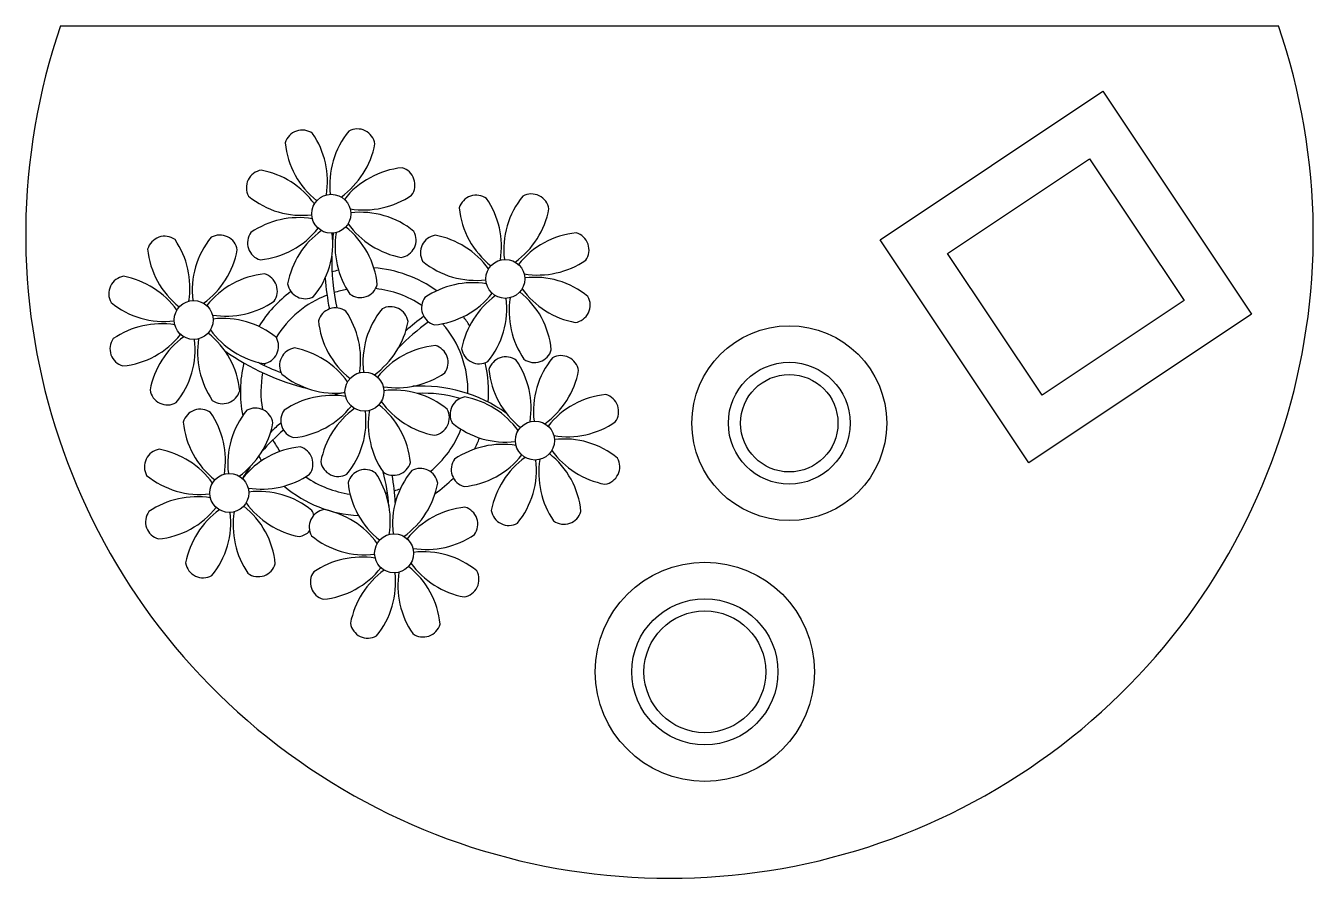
# Model space of a CAD drawing. Extents: x 5.755 to 6.284, y 5.745 to 6.095.
import ezdxf

# ---------------------------------------------------------------- set-up
doc = ezdxf.new("R2010")
doc.units = 0
doc.layers.get('0').update_dxf_attribs({"linetype": 'CONTINUOUS'})

msp = doc.modelspace()

# ---------------------------------------------------------------- linework, layer by layer
at = {"color": 0}
msp.add_line((5.769464186031797, 6.094601139850467), (6.269464186031797, 6.094601139850467), dxfattribs=at)
for points in [[(6.16692472688675, 5.915164495602414), (6.105886341934474, 6.006675782132643), (6.197397628464702, 6.06771416708492), (6.258436013416979, 5.976202880554691)], [(6.172465254446378, 5.942900799508324), (6.133622645840384, 6.001135254573016), (6.191857100905075, 6.03997786317901), (6.230699709511069, 5.981743408114319)]]:
    msp.add_lwpolyline(points, close=True, dxfattribs=at)
for points in [[(5.884652288889447, 6.024284556404411, 0.191490740810407), (5.898516384685496, 6.046133164646646, 0.5188522480408578), (5.887815860517961, 6.051332179353574, 0.2050299675741208), (5.880220325165561, 6.025380360700339)], [(5.878588451842559, 6.025133209617977, 0.191490740810407), (5.872942548947392, 6.050385904817954, 0.5188522480408578), (5.86169987719152, 6.046495750171596, 0.2050299675741208), (5.874679729590921, 6.022774188663346)], [(5.873700583104505, 6.021445517764296, 0.191490740810407), (5.851851974862271, 6.035309613560345, 0.5188522480408578), (5.846652960155343, 6.024609089392809, 0.2050299675741208), (5.872604778808578, 6.017013554040409)], [(5.88833998074313, 6.019396687666357, 0.191490740810407), (5.913592675943107, 6.025042590561524, 0.5188522480408578), (5.90970252129675, 6.036285262317396, 0.2050299675741208), (5.885980959788499, 6.023305409917995)], [(5.950047498508799, 5.998428297046492, 0.191490740810407), (5.944401595613632, 6.02368099224647, 0.5188522480408578), (5.933158923857761, 6.019790837600111, 0.2050299675741208), (5.946138776257162, 5.996069276091862)], [(5.956111335555688, 5.997579643832927, 0.191490740810407), (5.969975431351736, 6.019428252075161, 0.5188522480408578), (5.959274907184201, 6.024627266782089, 0.2050299675741208), (5.951679371831801, 5.998675448128854)], [(5.87285192989094, 6.015381680717406, 0.191490740810407), (5.847599234690963, 6.009735777822239, 0.5188522480408578), (5.851489389337321, 5.998493106066366, 0.2050299675741208), (5.87521095084557, 6.011472958465768)], [(5.887491327529562, 6.013332850619469, 0.191490740810407), (5.909339935771797, 5.999468754823421, 0.5188522480408578), (5.914538950478725, 6.010169278990956, 0.2050299675741208), (5.88858713182549, 6.017764814343356)], [(5.87653962174462, 6.010493811979354, 0.191490740810407), (5.862675525948572, 5.98864520373712, 0.5188522480408578), (5.873376050116107, 5.983446189030191, 0.2050299675741208), (5.880971585468507, 6.009398007683426)], [(5.882603458791511, 6.009645158765788, 0.191490740810407), (5.888249361686678, 5.984392463565809, 0.5188522480408578), (5.89949203344255, 5.988282618212168, 0.2050299675741208), (5.886512181043148, 6.012004179720417)], [(5.822113570188561, 5.981552526533727, 0.191490740810407), (5.816467667293394, 6.006805221733704, 0.5188522480408578), (5.805224995537523, 6.002915067087346, 0.2050299675741208), (5.818204847936924, 5.979193505579096)], [(5.82817740723545, 5.980703873320161, 0.191490740810407), (5.842041503031498, 6.002552481562396, 0.5188522480408578), (5.831340978863963, 6.007751496269324, 0.2050299675741208), (5.823745443511563, 5.981799677616089)], [(5.945159629770746, 5.994740605192812, 0.191490740810407), (5.923311021528511, 6.00860470098886, 0.5188522480408578), (5.918112006821583, 5.997904176821325, 0.2050299675741208), (5.944063825474818, 5.990308641468925)], [(5.95979902740937, 5.992691775094872, 0.191490740810407), (5.985051722609348, 5.998337677990039, 0.5188522480408578), (5.981161567962991, 6.009580349745911, 0.2050299675741208), (5.95744000645474, 5.996600497346511)], [(5.817225701450508, 5.977864834680046, 0.191490740810407), (5.795377093208273, 5.991728930476095, 0.5188522480408578), (5.790178078501345, 5.981028406308559, 0.2050299675741208), (5.81612989715458, 5.973432870956159)], [(5.831865099089132, 5.975816004582107, 0.191490740810407), (5.85711779428911, 5.981461907477274, 0.5188522480408578), (5.853227639642753, 5.992704579233146, 0.2050299675741208), (5.829506078134502, 5.979724726833745)], [(5.944310976557181, 5.988676768145921, 0.191490740810407), (5.919058281357204, 5.983030865250754, 0.5188522480408578), (5.922948436003561, 5.971788193494882, 0.2050299675741208), (5.946669997511811, 5.984768045894284)], [(5.958950374195803, 5.986627938047985, 0.191490740810407), (5.980798982438038, 5.972763842251936, 0.5188522480408578), (5.985997997144966, 5.983464366419471, 0.2050299675741208), (5.960046178491731, 5.991059901771871)], [(5.947998668410861, 5.98378889940787, 0.191490740810407), (5.934134572614813, 5.961940291165635, 0.5188522480408578), (5.944835096782348, 5.956741276458707, 0.2050299675741208), (5.952430632134748, 5.982693095111942)], [(5.954062505457752, 5.982940246194303, 0.191490740810407), (5.959708408352919, 5.957687550994325, 0.5188522480408578), (5.970951080108791, 5.961577705640683, 0.2050299675741208), (5.957971227709389, 5.985299267148933)], [(5.892224560230067, 5.952143141881018, 0.191490740810407), (5.8865786573349, 5.977395837080995, 0.5188522480408578), (5.875335985579029, 5.973505682434637, 0.2050299675741208), (5.88831583797843, 5.949784120926387)], [(5.898288397276956, 5.951294488667452, 0.191490740810407), (5.912152493073004, 5.973143096909687, 0.5188522480408578), (5.901451968905469, 5.978342111616615, 0.2050299675741208), (5.893856433553069, 5.95239029296338)], [(5.831016445875565, 5.969752167535219, 0.191490740810407), (5.8528650541178, 5.955888071739171, 0.5188522480408578), (5.858064068824728, 5.966588595906706, 0.2050299675741208), (5.832112250171493, 5.974184131259106)], [(5.816377048236943, 5.971800997633156, 0.191490740810407), (5.791124353036966, 5.966155094737989, 0.5188522480408578), (5.795014507683323, 5.954912422982116, 0.2050299675741208), (5.818736069191573, 5.967892275381518)], [(5.826128577137514, 5.966064475681538, 0.191490740810407), (5.831774480032681, 5.940811780481559, 0.5188522480408578), (5.843017151788553, 5.944701935127918, 0.2050299675741208), (5.830037299389151, 5.968423496636167)], [(5.820064740090623, 5.966913128895104, 0.191490740810407), (5.806200644294575, 5.94506452065287, 0.5188522480408578), (5.81690116846211, 5.939865505945941, 0.2050299675741208), (5.82449670381451, 5.965817324599176)], [(5.887336691492014, 5.948455450027337, 0.191490740810407), (5.86548808324978, 5.962319545823386, 0.5188522480408578), (5.860289068542851, 5.95161902165585, 0.2050299675741208), (5.886240887196086, 5.94402348630345)], [(5.901976089130638, 5.946406619929398, 0.191490740810407), (5.927228784330616, 5.952052522824565, 0.5188522480408578), (5.923338629684259, 5.963295194580437, 0.2050299675741208), (5.899617068176008, 5.950315342181036)], [(5.962214791363909, 5.932048585789093, 0.191490740810407), (5.956568888468742, 5.95730128098907, 0.5188522480408578), (5.94532621671287, 5.953411126342712, 0.2050299675741208), (5.958306069112272, 5.929689564834463)], [(5.968278628410798, 5.931199932575527, 0.191490740810407), (5.982142724206846, 5.953048540817762, 0.5188522480408578), (5.971442200039311, 5.95824755552469, 0.2050299675741208), (5.963846664686911, 5.932295736871455)], [(5.886488038278449, 5.942391612980447, 0.191490740810407), (5.861235343078472, 5.93674571008528, 0.5188522480408578), (5.865125497724829, 5.925503038329407, 0.2050299675741208), (5.888847059233079, 5.938482890728809)], [(5.901127435917071, 5.94034278288251, 0.191490740810407), (5.922976044159306, 5.926478687086462, 0.5188522480408578), (5.928175058866234, 5.937179211253997, 0.2050299675741208), (5.902223240212999, 5.944774746606397)], [(5.957326922625856, 5.928360893935412, 0.191490740810407), (5.935478314383621, 5.942224989731461, 0.5188522480408578), (5.930279299676693, 5.931524465563926, 0.2050299675741208), (5.956231118329928, 5.923928930211526)], [(5.97196632026448, 5.926312063837473, 0.191490740810407), (5.997219015464458, 5.93195796673264, 0.5188522480408578), (5.9933288608181, 5.943200638488512, 0.2050299675741208), (5.96960729930985, 5.930220786089111)], [(5.836731022478245, 5.910534773892471, 0.191490740810407), (5.831085119583078, 5.935787469092449, 0.5188522480408578), (5.819842447827207, 5.931897314446091, 0.2050299675741208), (5.832822300226608, 5.908175752937841)], [(5.842794859525134, 5.909686120678906, 0.191490740810407), (5.856658955321183, 5.93153472892114, 0.5188522480408578), (5.845958431153647, 5.936733743628069, 0.2050299675741208), (5.838362895801247, 5.910781924974834)], [(5.890175730132129, 5.937503744242395, 0.191490740810407), (5.876311634336081, 5.915655136000161, 0.5188522480408578), (5.887012158503616, 5.910456121293232, 0.2050299675741208), (5.894607693856016, 5.936407939946467)], [(5.89623956717902, 5.936655091028829, 0.191490740810407), (5.901885470074187, 5.91140239582885, 0.5188522480408578), (5.913128141830059, 5.915292550475209, 0.2050299675741208), (5.900148289430657, 5.939014111983458)], [(5.831843153740192, 5.906847082038791, 0.191490740810407), (5.809994545497958, 5.920711177834839, 0.5188522480408578), (5.804795530791029, 5.910010653667304, 0.2050299675741208), (5.830747349444264, 5.902415118314904)], [(5.846482551378816, 5.904798251940852, 0.191490740810407), (5.871735246578794, 5.910444154836019, 0.5188522480408578), (5.867845091932437, 5.92168682659189, 0.2050299675741208), (5.844123530424186, 5.90870697419249)], [(5.95647826941229, 5.922297056888522, 0.191490740810407), (5.931225574212314, 5.916651153993355, 0.5188522480408578), (5.935115728858671, 5.905408482237482, 0.2050299675741208), (5.958837290366921, 5.918388334636885)], [(5.971117667050913, 5.920248226790585, 0.191490740810407), (5.992966275293147, 5.906384130994537, 0.5188522480408578), (5.998165290000076, 5.917084655162072, 0.2050299675741208), (5.972213471346841, 5.924680190514472)], [(5.960165961265971, 5.91740918815047, 0.191490740810407), (5.946301865469922, 5.895560579908236, 0.5188522480408578), (5.957002389637458, 5.890361565201307, 0.2050299675741208), (5.964597924989858, 5.916313383854543)], [(5.966229798312861, 5.916560534936904, 0.191490740810407), (5.971875701208028, 5.891307839736926, 0.5188522480408578), (5.983118372963901, 5.895197994383284, 0.2050299675741208), (5.970138520564499, 5.918919555891534)], [(5.904391853085177, 5.885763430623618, 0.191490740810407), (5.89874595019001, 5.911016125823596, 0.5188522480408578), (5.887503278434139, 5.907125971177238, 0.2050299675741208), (5.90048313083354, 5.883404409668988)], [(5.910455690132066, 5.884914777410053, 0.191490740810407), (5.924319785928114, 5.906763385652288, 0.5188522480408578), (5.913619261760579, 5.911962400359216, 0.2050299675741208), (5.906023726408179, 5.886010581705981)], [(5.830994500526627, 5.9007832449919, 0.191490740810407), (5.80574180532665, 5.895137342096733, 0.5188522480408578), (5.809631959973007, 5.883894670340861, 0.2050299675741208), (5.833353521481257, 5.896874522740263)], [(5.873416861441297, 5.893626817939786, 0.0717889476984969), (5.872681521114412, 5.895570843265451, 0.2050299675741208), (5.846729702461177, 5.903166378617851)], [(5.834682192380307, 5.895895376253849, 0.191490740810407), (5.820818096584259, 5.874046768011614, 0.5188522480408578), (5.831518620751794, 5.868847753304686, 0.2050299675741208), (5.839114156104194, 5.894799571957921)], [(5.840746029427198, 5.895046723040283, 0.191490740810407), (5.846391932322365, 5.869794027840304, 0.5188522480408578), (5.857634604078237, 5.873684182486662, 0.2050299675741208), (5.844654751678835, 5.897405743994912)], [(5.845633898165249, 5.898734414893964, 0.191490740810407), (5.867482506407484, 5.884870319097915, 0.1707599147233123), (5.871721021071076, 5.887183335724115, 0.2050299675741208)], [(5.899503984347124, 5.882075738769938, 0.191490740810407), (5.877655376104889, 5.895939834565986, 0.5188522480408578), (5.872456361397961, 5.885239310398451, 0.2050299675741208), (5.898408180051196, 5.877643775046051)], [(5.914143381985748, 5.880026908671999, 0.191490740810407), (5.939396077185726, 5.885672811567166, 0.5188522480408578), (5.935505922539368, 5.896915483323037, 0.2050299675741208), (5.911784361031118, 5.883935630923637)], [(5.913294728772181, 5.873963071625111, 0.191490740810407), (5.935143337014416, 5.860098975829063, 0.5188522480408578), (5.940342351721344, 5.870799499996598, 0.2050299675741208), (5.914390533068109, 5.878395035348998)], [(5.898655331133559, 5.876011901723047, 0.191490740810407), (5.873402635933582, 5.87036599882788, 0.5188522480408578), (5.877292790579939, 5.859123327072008, 0.2050299675741208), (5.901014352088189, 5.87210317947141)], [(5.90840686003413, 5.87027537977143, 0.191490740810407), (5.914052762929296, 5.845022684571451, 0.5188522480408578), (5.925295434685169, 5.848912839217809, 0.2050299675741208), (5.912315582285767, 5.872634400726059)], [(5.902343022987239, 5.871124032984996, 0.191490740810407), (5.888478927191191, 5.849275424742761, 0.5188522480408578), (5.899179451358726, 5.844076410035833, 0.2050299675741208), (5.906774986711126, 5.870028228689068)]]:
    msp.add_lwpolyline(points, format="xyb", dxfattribs=at)
for centre, radius in [((5.880595955317034, 6.017389184191884), 0.008), ((5.952055001983275, 5.990684271620399), 0.008), ((5.824121073663036, 5.973808501107634), 0.008), ((6.068635242080353, 5.931423048035835), 0.04), ((5.894232063704543, 5.944399116454925), 0.008), ((6.068635242080353, 5.931423048035835), 0.025), ((6.068635242080353, 5.931423048035835), 0.02), ((5.964222294838384, 5.924304560363), 0.008), ((5.838738525952721, 5.902790748466378), 0.008), ((5.906399356559652, 5.878019405197525), 0.008), ((6.033988206533452, 5.829355213734134), 0.045), ((6.033988206533452, 5.829355213734134), 0.03), ((6.033988206533452, 5.829355213734134), 0.025)]:
    msp.add_circle(centre, radius, dxfattribs=at)
for centre, radius, start, end in [((6.019464186031797, 6.008886854136181), 0.2642857142857145, 161.0753555839487, 18.92464441605135), ((5.976422427504955, 5.998315030469115), 0.0956225501844937, 173.3220986036779, 174.875736000335), ((5.976422427504955, 5.998315030469115), 0.0956225501844937, 178.9574318164408, 191.8062072444663), ((5.894232063704543, 5.944399116454925), 0.0509365134034015, 102.053503514114, 105.1523564855636), ((5.894232063704543, 5.944399116454925), 0.0509365134034015, 54.36632262053274, 85.64510163144168), ((5.976422427504955, 5.998315030469115), 0.0986225501844937, 184.2878293793936, 191.6908033556908), ((5.894232063704543, 5.944399116454925), 0.0509365134034015, 126.3379973802695, 148.3288726390018), ((5.894232063704543, 5.944399116454925), 0.042514274324798, 111.2257725391307, 148.4550930742373), ((5.894232063704543, 5.944399116454925), 0.042514274324798, 99.74341087559968, 107.106051071531), ((5.894232063704543, 5.944399116454925), 0.042514274324798, 56.39844143714229, 83.82362131966075), ((5.980900124879602, 5.890797062935728), 0.1020112356578634, 126.29265404809, 135.464584577335), ((5.980900124879602, 5.890797062935728), 0.1050112356578634, 126.4109647780863, 131.5754881794886), ((5.894232063704543, 5.944399116454925), 0.0509365134034015, 32.06425890774459, 37.15672572987892), ((5.894232063704543, 5.944399116454925), 0.042514274324798, 358.8568535746471, 40.98780801846375), ((5.89426482463371, 6.041861707456662), 0.0989953638423458, 234.6026084069745, 256.3714877746191), ((5.894232063704543, 5.944399116454925), 0.0509365134034015, 166.6256831404199, 191.2053990005565), ((5.89426482463371, 6.041861707456662), 0.0959953638423458, 242.8823278431671, 249.0916269046343), ((5.894232063704543, 5.944399116454925), 0.042514274324798, 169.507919526563, 189.9579504940538), ((5.894232063704543, 5.944399116454925), 0.042514274324798, 164.1953963489363, 165.3636888842173), ((5.894232063704543, 5.944399116454925), 0.0509365134034015, 355.1392401259371, 13.46448637999272), ((5.917552141415336, 5.886381463108043), 0.060302916578005, 54.64094689319034, 93.35105829512314), ((5.899054014642999, 5.883157271006914), 0.0622002604455573, 101.8879255550835, 106.4018049413381), ((5.918432311557021, 5.888771552596727), 0.0549479987890353, 74.07108192080585, 92.64475905594814), ((5.899054014642999, 5.883157271006914), 0.0622002604455573, 128.9759967701716, 134.142514534502), ((5.912164236248436, 5.867938397494783), 0.079319698026524, 130.1530076430053, 139.1956871887852), ((5.894232063704543, 5.944399116454925), 0.042514274324798, 309.4845253343688, 338.6965979432148), ((5.894232063704543, 5.944399116454925), 0.0509365134034015, 332.345935183848, 338.067652431913), ((5.894232063704543, 5.944399116454925), 0.042514274324798, 207.802440536302, 215.3100982403013), ((5.894232063704543, 5.944399116454925), 0.0509365134034015, 211.51153404657, 213.9033587606022), ((5.912164236248436, 5.867938397494783), 0.079319698026524, 144.9162550843103, 149.0708350496728), ((5.824689452933165, 5.890913970185697), 0.0798686462122152, 4.650075434453251, 14.86405730662266), ((5.84273719760704, 5.896808897948651), 0.0642011554520177, 1.818902389040131, 11.90599119451028), ((5.894232063704543, 5.944399116454925), 0.0509365134034015, 229.6216152278566, 267.2534970364129), ((5.894232063704543, 5.944399116454925), 0.042514274324798, 235.4191794692686, 262.0062413514561), ((5.894232063704543, 5.944399116454925), 0.042514274324798, 286.8647311702896, 290.2383975272804), ((5.894232063704543, 5.944399116454925), 0.0509365134034015, 304.7168031332535, 315.8089426278129), ((5.894232063704543, 5.944399116454925), 0.042514274324798, 281.7544102213582, 282.7950177506227)]:
    msp.add_arc(centre, radius, start, end, dxfattribs=at)

doc.saveas('drawing.dxf')
